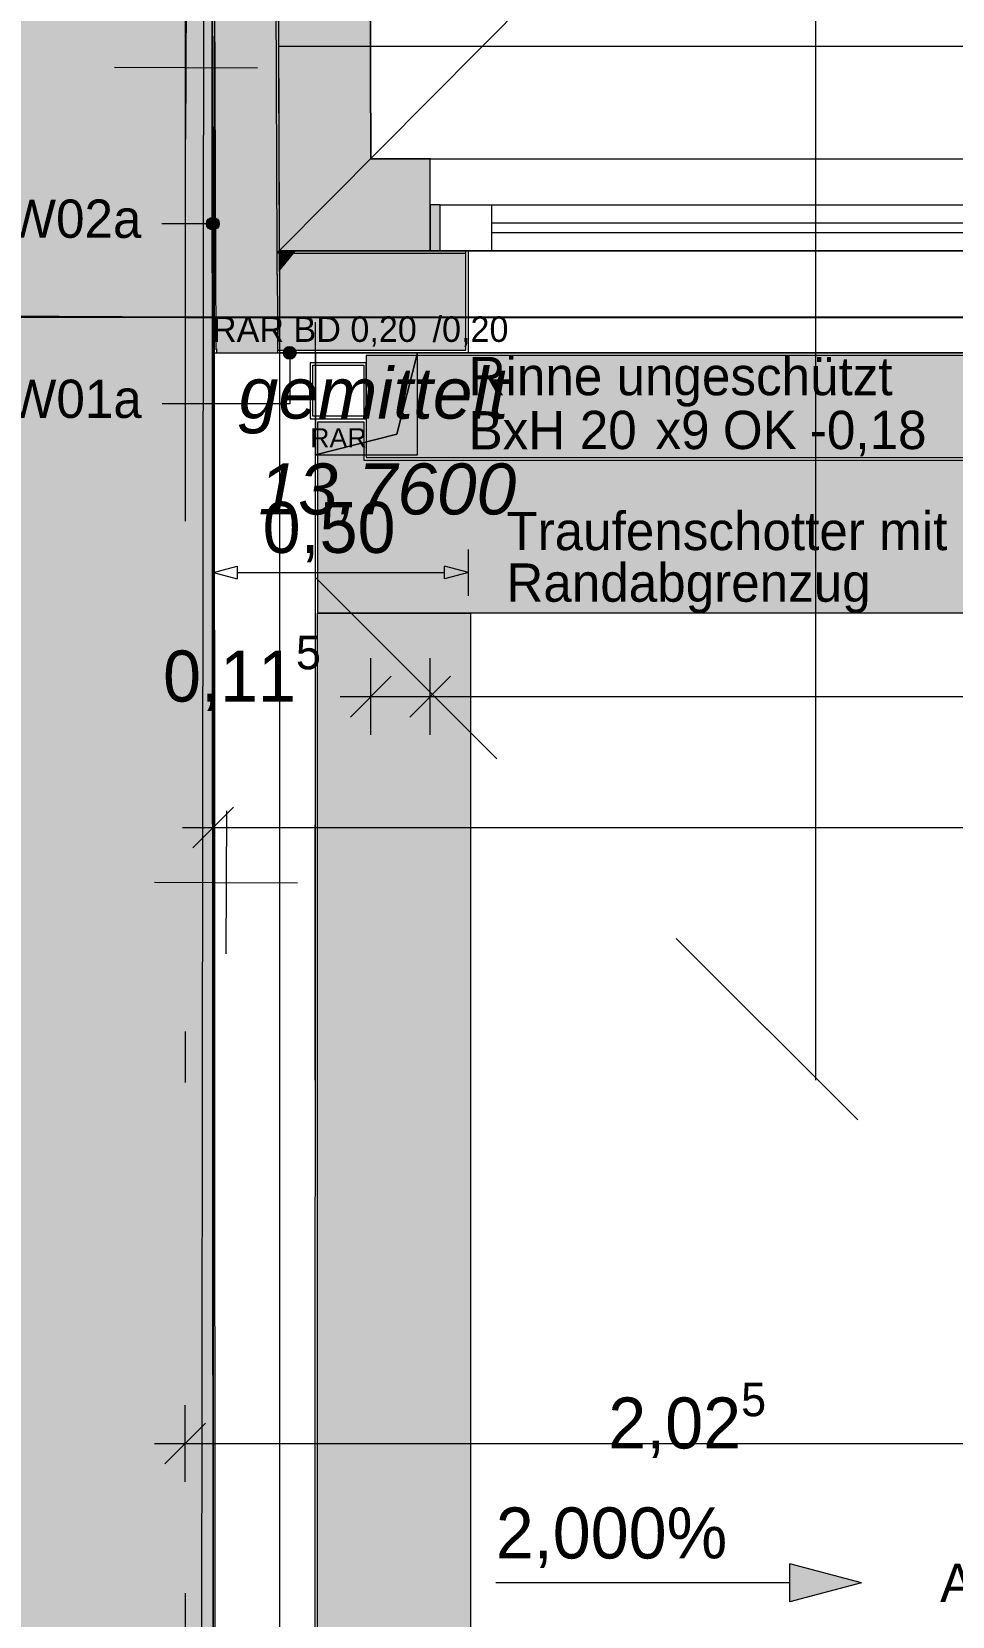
# Model space of a CAD drawing. Header units: metres. Extents: x -3.9 to 83, y -38 to 6.2.
# Drawn here: x -0.301 to 1.503, y -17.546 to -14.441 of the extents above; entities that cross this region are included whole.
import ezdxf

# ---------------------------------------------------------------- set-up
doc = ezdxf.new("R2010")
doc.units = ezdxf.units.M
doc.header["$MEASUREMENT"] = 0
doc.set_wipeout_variables(frame=1)
for name, pattern in [('Achse', [0.004, 0.002, -0.001, 0, -0.001]), ('Baufluchtlinie', [0.013, 0.008, -0.005]), ('Schnittlinie', [0.006, 0.003, -0.0015, 0, -0.0015]), ('Untersicht', [0.001, 0.0005, -0.0005]), ('Wipeout_Contour', [1, 0, -1])]:
    doc.linetypes.add(name, pattern=pattern)
for name, color, linetype in [('0._EG PP_2_000 Achsraster', 7, 'Continuous'), ('0._EG PP_2_110 Wand Aussen', 7, 'Continuous'), ('0._EG PP_2_210 Decke', 7, 'Continuous'), ('0._EG PP_2_220 Bodenaufbau', 7, 'Continuous'), ('0._EG PP_2_221 Bodenaufbau - Abdichtung', 7, 'Continuous'), ('0._EG PP_2_221 Bodenaufbau - Terrassenbelag', 7, 'Continuous'), ('0._EG PP_2_270 Deckendurchbruchsymbol', 7, 'Continuous'), ('0._EG PP_2_611 Entwässerung', 7, 'Continuous'), ('0._EG PP_2_725 Nachbarbebauung', 7, 'Continuous'), ('0._EG PP_2_851 Marker Schnitt', 7, 'Continuous'), ('0._EG PP_2_910 Allgemein Lageplan Höhen', 7, 'Continuous'), ('0._EG PP_2_915 Allgemein Beschriftung.x', 7, 'Continuous'), ('0._EG PP_2_950 Polierplan Bemaßung', 7, 'Continuous'), ('0._EG PP_2_955 Polierplan Beschriftung', 7, 'Continuous'), ('0._EG PP_2_970 Brandschutz', 7, 'Continuous'), ('0._EG PP_2_Bauwerke_Gebäude - Haus Signatur.verm', 7, 'Continuous'), ('0._EG PP_2_Bauwerke_Gebäude - Haus.verm', 7, 'Continuous'), ('0._EG PP_2_Gelände_Geländepunkt.verm', 7, 'Continuous'), ('0._EG PP_2_Kataster Grenzen_Grundstücksgrenze.verm', 7, 'Continuous'), ('0._EG PP_2_Neubau_840 Baulinien', 7, 'Continuous')]:
    doc.layers.add(name, color=color, linetype=linetype)
doc.styles.add('ERSTELLTER_STIL_2', font='')
doc.styles.add('ERSTELLTER_STIL_3', font='arialbi.ttf')
doc.styles.add('ERSTELLTER_STIL_6', font='arial.ttf')
doc.styles.get('ERSTELLTER_STIL_2').set_extended_font_data('Eurostile')
doc.linetypes.add('Grenze Grundstück', pattern='A,0,[1,415_260415_PP_VA_1_3 0 EG1.Shx,S=0.00031746,R=0,X=0,Y=0],-0.04,0', length=0.04)

msp = doc.modelspace()

# ---------------------------------------------------------------- hatches: boundary and pattern name
at = {"layer": '0._EG PP_2_110 Wand Aussen', "linetype": 'Continuous', "lineweight": 0, "true_color": 0x373737}
for points in [[(0.1845, -14.87), (0.1319, -0.5295), (0.1269, -0.5295), (0.1795, -14.87)], [(0.1845, -14.875), (0.1845, -14.87), (0.1795, -14.87), (0.1795, -14.875)], [(0.2136, -14.875), (0.2177, -14.87), (0.1845, -14.87), (0.1845, -14.875)], [(0.2136, -14.875), (0.55, -14.875), (0.55, -14.87), (0.2177, -14.87)]]:
    msp.add_hatch(color=250, dxfattribs=at).paths.add_polyline_path(points)
at = {"layer": '0._EG PP_2_110 Wand Aussen', "linetype": 'Continuous', "lineweight": 13, "true_color": 0x3f7f02}
for points in [[(0.3639, -14.69), (0.3119, -0.5289), (0.1319, -0.5295), (0.1839, -14.69)], [(0.3639, -14.69), (0.1839, -14.69), (0.1845, -14.87), (0.2177, -14.87)], [(0.3639, -14.69), (0.2177, -14.87), (0.3645, -14.87)], [(0.3639, -14.69), (0.3645, -14.87), (0.48, -14.87), (0.48, -14.78), (0.48, -14.69)]]:
    msp.add_hatch(color=76, dxfattribs=at).paths.add_polyline_path(points)
at = {"layer": '0._EG PP_2_110 Wand Aussen', "linetype": 'Continuous', "lineweight": 13, "true_color": 0xff6400}
for points in [[(0.5, -14.78), (0.48, -14.78), (0.48, -14.87), (0.5, -14.87)], [(0.1795, -14.875), (0.1797, -14.9168), (0.1847, -14.9106), (0.1845, -14.875)], [(0.2136, -14.875), (0.1804, -14.9159), (0.1807, -15), (0.55, -15), (0.55, -14.875)], [(0.1845, -14.875), (0.1847, -14.9106), (0.2136, -14.875)], [(0.1804, -14.9159), (0.1121, -15), (0.1807, -15)]]:
    msp.add_hatch(color=30, dxfattribs=at).paths.add_polyline_path(points)
at = {"layer": '0._EG PP_2_611 Entwässerung', "linetype": 'Continuous', "lineweight": 13, "true_color": 0x89cdad}
msp.add_hatch(color=123, dxfattribs=at).paths.add_polyline_path([(0.355, -15.275), (3.155, -15.275), (3.155, -15.075), (0.355, -15.075)])
at = {"layer": '0._EG PP_2_915 Allgemein Beschriftung.x', "linetype": 'Continuous', "lineweight": 0, "true_color": 0x000000}
msp.add_hatch(color=18, dxfattribs=at).paths.add_polyline_path([(0.0418, -14.8171), (0.0428, -14.8219), (0.0455, -14.8259), (0.0495, -14.8286), (0.0543, -14.8296), (0.0591, -14.8286), (0.0632, -14.8259), (0.0659, -14.8219), (0.0668, -14.8171), (0.0659, -14.8123), (0.0632, -14.8082), (0.0591, -14.8055), (0.0543, -14.8046), (0.0495, -14.8055), (0.0455, -14.8082), (0.0428, -14.8123)])
at = {"layer": '0._EG PP_2_950 Polierplan Bemaßung', "linetype": 'Continuous', "lineweight": 13, "true_color": 0x6c6cff}
msp.add_hatch(color=171, dxfattribs=at).paths.add_polyline_path([(1.325, -17.48), (1.185, -17.4425), (1.185, -17.5175)])
at = {"layer": '0._EG PP_2_Bauwerke_Gebäude - Haus Signatur.verm', "linetype": 'Continuous', "lineweight": 13}
msp.add_hatch(color=254, dxfattribs=at).paths.add_polyline_path([(-3.466, -2.7985), (-0.3838, -2.8358), (-0.3616, -12.2333), (-0.3762, -24.4167), (0.0238, -24.4171), (0.0384, -12.233), (0.0153, -2.4407), (-3.4611, -2.3985)])

# ---------------------------------------------------------------- linework, layer by layer
at = {"layer": '0._EG PP_2_000 Achsraster', "color": 5, "linetype": 'Achse', "lineweight": 0, "ltscale": 1000}
for p, q in [((0, 3), (0, -36)), ((-1.5, -15), (21, -15))]:
    msp.add_line(p, q, dxfattribs=at)
at = {"layer": '0._EG PP_2_110 Wand Aussen', "color": 7, "linetype": 'Continuous', "lineweight": 13, "ltscale": 1000}
for p, q in [((0.1269, -0.5295), (0.1795, -14.87)), ((0.48, -14.69), (3.03, -14.69)), ((0.5, -14.78), (0.6, -14.78)), ((0.5, -14.87), (0.5, -14.78)), ((0.6, -14.78), (1.9275, -14.78)), ((0.6, -14.78), (0.6, -14.87)), ((0.6, -14.815), (1.9275, -14.815)), ((1.9275, -14.835), (0.6, -14.835)), ((0.1795, -14.87), (0.1795, -14.875)), ((0.6, -14.87), (0.5, -14.87)), ((0.55, -14.87), (0.555, -14.87)), ((0.55, -15.065), (0.55, -14.87)), ((0.55, -14.87), (0.555, -14.87)), ((0.55, -14.87), (0.555, -14.87)), ((0.555, -14.875), (0.555, -14.87)), ((0.555, -14.875), (0.555, -14.87)), ((1.9275, -14.87), (0.6, -14.87)), ((0.1845, -14.875), (0.1795, -14.875)), ((0.1795, -14.875), (0.1797, -14.9168)), ((0.1845, -14.875), (0.1795, -14.875)), ((0.1795, -14.875), (0.1797, -14.9168)), ((0.2136, -14.875), (0.1845, -14.875)), ((0.2136, -14.875), (0.55, -14.875)), ((0.555, -15), (0.555, -14.875)), ((0.555, -15), (0.555, -14.875)), ((0.1804, -14.9159), (0.1807, -15)), ((0.1804, -14.9159), (0.1807, -15)), ((0.555, -15.065), (0.555, -15)), ((0.555, -15.065), (0.555, -15)), ((0.55, -15.07), (0.555, -15.07)), ((0.555, -15.07), (0.555, -15.065)), ((0.555, -15.07), (0.555, -15.065)), ((0.555, -15.07), (2.955, -15.07))]:
    msp.add_line(p, q, dxfattribs=at)
at = {"layer": '0._EG PP_2_110 Wand Aussen', "color": 7, "linetype": 'Continuous', "lineweight": 18, "ltscale": 1000}
for p, q in [((0.1319, -0.5295), (0.1839, -14.69)), ((0.1839, -14.69), (0.1845, -14.87)), ((0.48, -14.78), (0.48, -14.69)), ((0.48, -14.78), (0.48, -14.69)), ((0.48, -14.87), (0.48, -14.78)), ((0.48, -14.87), (0.48, -14.78)), ((0.48, -14.87), (0.48, -14.78)), ((0.2177, -14.87), (0.1845, -14.87)), ((0.2177, -14.87), (0.1845, -14.87)), ((0.2177, -14.87), (0.3645, -14.87)), ((0.2177, -14.87), (0.3645, -14.87)), ((0.3645, -14.87), (0.48, -14.87)), ((0.48, -14.87), (0.55, -14.87)), ((0.48, -14.87), (0.55, -14.87)), ((0.48, -14.87), (0.55, -14.87))]:
    msp.add_line(p, q, dxfattribs=at)
at = {"layer": '0._EG PP_2_110 Wand Aussen', "color": 1, "linetype": 'Baufluchtlinie', "lineweight": 0, "ltscale": 1000}
msp.add_line((0.1807, -15), (0.55, -15), dxfattribs=at)
at = {"layer": '0._EG PP_2_110 Wand Aussen', "color": 7, "linetype": 'Continuous', "lineweight": 18, "ltscale": 1000, "flags": 128}
for points in [[(0.3639, -14.69), (0.3244, -3.915)], [(0.48, -14.69), (0.3639, -14.69)]]:
    msp.add_lwpolyline(points, dxfattribs=at)
at = {"layer": '0._EG PP_2_110 Wand Aussen', "color": 7, "linetype": 'Continuous', "lineweight": 13, "ltscale": 1000, "flags": 128}
msp.add_lwpolyline([(0.5, -14.78), (0.48, -14.78), (0.48, -14.87), (0.5, -14.87)], close=True, dxfattribs=at)
at = {"layer": '0._EG PP_2_110 Wand Aussen', "color": 7, "linetype": 'Continuous', "lineweight": 13, "ltscale": 1000}
for p in [(0.48, -14.69), (0.555, -15.07)]:
    msp.add_point(p, dxfattribs=at)
at = {"layer": '0._EG PP_2_210 Decke', "color": 7, "linetype": 'Continuous', "lineweight": 13, "ltscale": 1000, "true_color": 0xf4f4f4, "flags": 128}
msp.add_lwpolyline([(0.1444, -3.915), (0.1845, -14.87), (15.32, -14.87), (15.32, -6.225), (10.905, -6.225), (10.905, -6.065), (8.925, -6.065), (8.925, -4.045), (8.745, -4.045), (8.745, -3.915), (5.625, -3.915), (0.8144, -3.915)], close=True, dxfattribs=at)
at = {"layer": '0._EG PP_2_210 Decke', "color": 8, "linetype": 'Continuous', "lineweight": 13, "ltscale": 1000, "flags": 128}
msp.add_lwpolyline([(0.1831, -14.47), (0.185, -14.9998), (0.185, -21.895), (3.305, -21.895), (3.305, -22.165), (4.905, -22.165), (4.905, -24.32), (7.875, -24.32), (7.875, -23.85), (9.87, -23.85), (9.87, -24.32), (13.0067, -24.32), (12.9484, -23.92), (12.865, -23.92), (12.865, -21.895), (18.7604, -21.895), (18.7621, -21.495), (18.7694, -20.4274), (14.6603, -20.4274), (15.32, -17.3819), (15.32, -14.87), (15.32, -14.47)], close=True, dxfattribs=at)
at = {"layer": '0._EG PP_2_220 Bodenaufbau', "color": 7, "linetype": 'Continuous', "lineweight": 13, "ltscale": 1000, "true_color": 0xf4f4f4, "flags": 128}
for points in [[(0.3244, -3.915), (0.3639, -14.69), (13.56, -14.69), (13.56, -8.775), (6.835, -8.775), (6.835, -6.225), (6.415, -6.225), (6.415, -3.915)], [(0.1853, -15.07), (0.185, -14.9998), (0.185, -21.365), (5.435, -21.365), (5.435, -23.79), (7.875, -23.79), (7.875, -23.85), (9.875, -23.85), (9.875, -23.79), (10.035, -23.79), (10.035, -23.68), (10.94, -23.68), (10.94, -23.79), (12.335, -23.79), (12.335, -21.365), (18.463, -21.365), (18.4871, -17.7847), (14.9872, -17.7847), (15.08, -17.3563), (15.08, -14.87), (13.61, -14.87), (13.61, -15.07)]]:
    msp.add_lwpolyline(points, close=True, dxfattribs=at)
at = {"layer": '0._EG PP_2_221 Bodenaufbau - Abdichtung', "color": 171, "linetype": 'Untersicht', "lineweight": 13, "ltscale": 1000, "true_color": 0x6c6cff, "flags": 128}
msp.add_lwpolyline([(0.2553, -14.87), (4.435, -14.87)], dxfattribs=at)
at = {"layer": '0._EG PP_2_221 Bodenaufbau - Terrassenbelag', "color": 7, "linetype": 'Continuous', "lineweight": 18, "ltscale": 1000, "flags": 128}
for points in [[(0.35, -15.205), (0.35, -15.28)], [(0.35, -15.28), (1.955, -15.28)], [(0.5591, -15.58), (0.5591, -20.99)]]:
    msp.add_lwpolyline(points, dxfattribs=at)
at = {"layer": '0._EG PP_2_611 Entwässerung', "color": 8, "linetype": 'Continuous', "lineweight": 13, "ltscale": 1000, "flags": 128}
msp.add_lwpolyline([(0.355, -15.275), (3.155, -15.275), (3.155, -15.075), (0.355, -15.075)], close=True, dxfattribs=at)
at = {"layer": '0._EG PP_2_851 Marker Schnitt', "color": 7, "linetype": 'Schnittlinie', "lineweight": 13, "ltscale": 1000}
msp.add_line((1.235, 4.805), (1.235, -18.6375), dxfattribs=at)
at = {"layer": '0._EG PP_2_910 Allgemein Lageplan Höhen', "color": 7, "linetype": 'Continuous', "lineweight": 13, "ltscale": 1000}
for p, q in [((0.055, -15.05), (0.055, -14.95)), ((0.005, -15), (0.105, -15))]:
    msp.add_line(p, q, dxfattribs=at)
at = {"layer": '0._EG PP_2_915 Allgemein Beschriftung.x', "color": 7, "linetype": 'Continuous', "lineweight": 13, "ltscale": 1000}
for p, q in [((0.0043, -14.8171), (-0.0457, -14.8171)), ((0.0418, -14.8171), (0.0043, -14.8171))]:
    msp.add_line(p, q, dxfattribs=at)
msp.add_circle((0.0543, -14.8171), 0.0125, dxfattribs=at)
at = {"layer": '0._EG PP_2_950 Polierplan Bemaßung', "color": 76, "linetype": 'Continuous', "lineweight": 13, "ltscale": 1000, "true_color": 0x3f7f02}
for p, q in [((0.1845, -14.87), (8.925, -6.065)), ((0.3639, -15.8186), (0.3639, -15.6686)), ((0.48, -15.8186), (0.48, -15.6686)), ((0.4039, -15.7036), (0.3239, -15.7836)), ((0.52, -15.7036), (0.44, -15.7836)), ((0.3039, -15.7436), (0.3639, -15.7436)), ((0.3639, -15.7436), (0.48, -15.7436)), ((0.48, -15.7436), (3.03, -15.7436))]:
    msp.add_line(p, q, dxfattribs=at)
at = {"layer": '0._EG PP_2_950 Polierplan Bemaßung', "color": 6, "linetype": 'Continuous', "lineweight": 13, "ltscale": 1000, "true_color": 0xfb02fe}
for p, q in [((0, -17.282), (0, -17.132)), ((-0.06, -17.207), (0, -17.207))]:
    msp.add_line(p, q, dxfattribs=at)
at = {"layer": '0._EG PP_2_950 Polierplan Bemaßung', "color": 171, "linetype": 'Continuous', "lineweight": 13, "ltscale": 1000, "true_color": 0x6c6cff}
for p, q in [((1.185, -17.5175), (1.185, -17.4425)), ((1.325, -17.48), (1.185, -17.4425)), ((1.125, -17.48), (0.6087, -17.48)), ((1.185, -17.48), (1.125, -17.48)), ((1.325, -17.48), (1.185, -17.5175))]:
    msp.add_line(p, q, dxfattribs=at)
at = {"layer": '0._EG PP_2_970 Brandschutz', "color": 16, "linetype": 'Continuous', "lineweight": 13, "ltscale": 1000, "true_color": 0x7e0000}
for p, q in [((0.555, -15.5459), (0.555, -15.4553)), ((0.5083, -15.5131), (0.5083, -15.4881)), ((0.555, -15.5006), (0.5083, -15.4881)), ((0.555, -15.5006), (0.5083, -15.5131))]:
    msp.add_line(p, q, dxfattribs=at)
at = {"layer": '0._EG PP_2_Bauwerke_Gebäude - Haus.verm', "color": 9, "linetype": 'Continuous', "lineweight": 13, "ltscale": 1000}
msp.add_line((0.0366, -13.8647), (0.0318, -17.8986), dxfattribs=at)
at = {"layer": '0._EG PP_2_Gelände_Geländepunkt.verm', "color": 8, "linetype": 'Continuous', "lineweight": 0, "ltscale": 1000}
for p, q in [((0.0021, -14.3712), (0.0008, -14.6512)), ((-0.1385, -14.5106), (0.1415, -14.5118))]:
    msp.add_line(p, q, dxfattribs=at)
at = {"layer": '0._EG PP_2_Neubau_840 Baulinien', "color": 1, "linetype": 'Baufluchtlinie', "lineweight": 25, "ltscale": 1000, "true_color": 0xfb0106, "flags": 128}
msp.add_lwpolyline([(-3.9335, -14.9777), (0, -15), (18.9876, -15.0005), (22.8486, -15.0037)], dxfattribs=at)

# ---------------------------------------------------------------- texts
at = {"layer": '0._EG PP_2_915 Allgemein Beschriftung.x', "color": 7, "linetype": 'Continuous', "lineweight": 13, "char_height": 0.075, "attachment_point": 4, "style": 'ERSTELLTER_STIL_2'}
for s, insert in [('\\A1;{\\pql;\\fEurostile|b0|i0|c0|p0;\\W1.000000;AW02a}', (-0.4144, -14.8077)), ('\\A1;{\\pql;\\fEurostile|b0|i0|c0|p0;\\W1.000000;AW01a}', (-0.4137, -15.1606))]:
    msp.add_mtext(s, dxfattribs=dict(at, insert=insert))
at = {"layer": '0._EG PP_2_950 Polierplan Bemaßung', "color": 6, "linetype": 'Continuous', "lineweight": 13, "true_color": 0xfb02fe, "insert": (0.829, -17.246), "char_height": 0.1, "attachment_point": 7, "style": 'ERSTELLTER_STIL_2'}
msp.add_mtext('\\A1;{\\pql;\\fEurostile|b0|i0|c0|p0;\\W1.000000;2,02\\fEurostile|b0|i0|c0|p0;\\W1.000000;\\A1{\\H.66x;\\S5^  ;}}', dxfattribs=at)
at = {"layer": '0._EG PP_2_950 Polierplan Bemaßung', "color": 171, "linetype": 'Continuous', "lineweight": 13, "true_color": 0x6c6cff, "insert": (0.6087, -17.4509), "char_height": 0.1, "attachment_point": 7, "style": 'ERSTELLTER_STIL_2'}
msp.add_mtext('\\A1;{\\pql;\\fEurostile|b0|i0|c0|p0;\\W1.000000;2,000\\fEurostile|b0|i0|c0|p0;\\W1.000000;%}', dxfattribs=at)
at = {"layer": '0._EG PP_2_955 Polierplan Beschriftung', "color": 7, "linetype": 'Continuous', "lineweight": 13, "char_height": 0.075, "attachment_point": 1, "style": 'ERSTELLTER_STIL_2'}
for s, insert in [('\\A1;{\\pql;\\fEurostile|b0|i0|c0|p0;\\W1.000000;Rinne ungeschützt\\fEurostile|b0|i0|c0|p0;\\W1.000000;  }', (0.5553, -15.0781)), ('\\A1;{\\pql;\\pt0,1;\\fEurostile|b0|i0|c0|p0;\\W1.000000;20\\fEurostile|b0|i0|c0|p0;\\W1.000000;\\A1{\\H.66x;\\S^  ;}\\fEurostile|b0|i0|c0|p0;\\W1.000000;\\fEurostile|b0|i0|c0|p0;\\W1.000000;\\A1{\\H.66x;\\S^  ;}\\fEurostile|b0|i0|c0|p0;\\W1.000000;x\\fEurostile|b0|i0|c0|p0;\\W1.000000;\\fEurostile|b0|i0|c0|p0;\\W1.000000;\\fEurostile|b0|i0|c0|p0;\\W1.000000;\\fEurostile|b0|i0|c0|p0;\\W1.000000;\\fEurostile|b0|i0|c0|p0;\\W1.000000;9\\fEurostile|b0|i0|c0|p0;\\W1.000000;\\A1{\\H.66x;\\S^  ;}\\fEurostile|b0|i0|c0|p0;\\W1.000000;\\fEurostile|b0|i0|c0|p0;\\W1.000000;\\A1{\\H.66x;\\S^  ;}\\fEurostile|b0|i0|c0|p0;\\W1.000000;\\fEurostile|b0|i0|c0|p0;\\W1.000000;\\fEurostile|b0|i0|c0|p0;\\W1.000000;\\fEurostile|b0|i0|c0|p0;\\W1.000000;\\fEurostile|b0|i0|c0|p0;\\W1.000000;\\fEurostile|b0|i0|c0|p0;\\W1.000000;\\fEurostile|b0|i0|c0|p0;\\W1.000000;\\A1{\\H.66x;\\S^  ;}\\fEurostile|b0|i0|c0|p0;\\W1.000000;\\fEurostile|b0|i0|c0|p0;\\W1.000000;\\A1{\\H.66x;\\S^  ;}\\fEurostile|b0|i0|c0|p0;\\W1.000000;\\fEurostile|b0|i0|c0|p0;\\W1.000000;\\fEurostile|b0|i0|c0|p0;\\W1.000000;\\fEurostile|b0|i0|c0|p0;\\W1.000000;\\fEurostile|b0|i0|c0|p0;\\W1.000000;\\fEurostile|b0|i0|c0|p0;\\W1.000000;\\fEurostile|b0|i0|c0|p0;\\W1.000000;\\A1{\\H.66x;\\S^  ;}\\fEurostile|b0|i0|c0|p0;\\W1.000000;\\fEurostile|b0|i0|c0|p0;\\W1.000000;\\A1{\\H.66x;\\S^  ;}\\fEurostile|b0|i0|c0|p0;\\W1.000000;\\fEurostile|b0|i0|c0|p0;\\W1.000000;\\fEurostile|b0|i0|c0|p0;\\W1.000000;\\fEurostile|b0|i0|c0|p0;\\W1.000000;\\fEurostile|b0|i0|c0|p0;\\W1.000000;\\fEurostile|b0|i0|c0|p0;\\W1.000000;\\fEurostile|b0|i0|c0|p0;\\W1.000000;\\A1{\\H.66x;\\S^  ;}\\fEurostile|b0|i0|c0|p0;\\W1.000000;\\fEurostile|b0|i0|c0|p0;\\W1.000000;\\A1{\\H.66x;\\S^  ;}\\fEurostile|b0|i0|c0|p0;\\W1.000000;\\fEurostile|b0|i0|c0|p0;\\W1.000000;\\fEurostile|b0|i0|c0|p0;\\W1.000000;\\fEurostile|b0|i0|c0|p0;\\W1.000000;\\fEurostile|b0|i0|c0|p0;\\W1.000000;\\fEurostile|b0|i0|c0|p0;\\W1.000000;\\fEurostile|b0|i0|c0|p0;\\W1.000000;\\A1{\\H.66x;\\S^  ;}\\fEurostile|b0|i0|c0|p0;\\W1.000000;}', (0.7732, -15.1836)), ('\\A1;{\\pql;\\pt0,1;\\fEurostile|b0|i0|c0|p0;\\W1.000000; OK }', (1.0256, -15.1836)), ('\\A1;{\\pql;\\pt0,1;\\fEurostile|b0|i0|c0|p0;\\W1.000000;-0,18\\fEurostile|b0|i0|c0|p0;\\W1.000000;\\A1{\\H.66x;\\S^  ;}\\fEurostile|b0|i0|c0|p0;\\W1.000000;\\fEurostile|b0|i0|c0|p0;\\W1.000000;\\A1{\\H.66x;\\S^  ;}\\fEurostile|b0|i0|c0|p0;\\W1.000000;\\fEurostile|b0|i0|c0|p0;\\W1.000000;\\fEurostile|b0|i0|c0|p0;\\W1.000000;\\fEurostile|b0|i0|c0|p0;\\W1.000000;\\fEurostile|b0|i0|c0|p0;\\W1.000000;\\fEurostile|b0|i0|c0|p0;\\W1.000000;\\fEurostile|b0|i0|c0|p0;\\W1.000000;\\A1{\\H.66x;\\S^  ;}\\fEurostile|b0|i0|c0|p0;\\W1.000000;\\fEurostile|b0|i0|c0|p0;\\W1.000000;\\A1{\\H.66x;\\S^  ;}\\fEurostile|b0|i0|c0|p0;\\W1.000000;\\fEurostile|b0|i0|c0|p0;\\W1.000000;\\fEurostile|b0|i0|c0|p0;\\W1.000000;\\fEurostile|b0|i0|c0|p0;\\W1.000000;\\fEurostile|b0|i0|c0|p0;\\W1.000000;\\fEurostile|b0|i0|c0|p0;\\W1.000000;\\fEurostile|b0|i0|c0|p0;\\W1.000000;\\A1{\\H.66x;\\S^  ;}\\fEurostile|b0|i0|c0|p0;\\W1.000000;\\fEurostile|b0|i0|c0|p0;\\W1.000000;\\A1{\\H.66x;\\S^  ;}\\fEurostile|b0|i0|c0|p0;\\W1.000000;\\fEurostile|b0|i0|c0|p0;\\W1.000000;\\fEurostile|b0|i0|c0|p0;\\W1.000000;\\fEurostile|b0|i0|c0|p0;\\W1.000000;\\fEurostile|b0|i0|c0|p0;\\W1.000000;\\fEurostile|b0|i0|c0|p0;\\W1.000000;\\fEurostile|b0|i0|c0|p0;\\W1.000000;\\A1{\\H.66x;\\S^  ;}\\fEurostile|b0|i0|c0|p0;\\W1.000000;\\fEurostile|b0|i0|c0|p0;\\W1.000000;\\fEurostile|b0|i0|c0|p0;\\W1.000000;\\fEurostile|b0|i0|c0|p0;\\W1.000000;\\fEurostile|b0|i0|c0|p0;\\W1.000000;\\fEurostile|b0|i0|c0|p0;\\W1.000000;\\fEurostile|b0|i0|c0|p0;\\W1.000000;\\fEurostile|b0|i0|c0|p0;\\W1.000000;\\fEurostile|b0|i0|c0|p0;\\W1.000000;\\fEurostile|b0|i0|c0|p0;\\W1.000000;\\fEurostile|b0|i0|c0|p0;\\W1.000000;\\fEurostile|b0|i0|c0|p0;\\W1.000000;\\fEurostile|b0|i0|c0|p0;\\W1.000000;\\fEurostile|b0|i0|c0|p0;\\W1.000000;\\fEurostile|b0|i0|c0|p0;\\W1.000000;\\fEurostile|b0|i0|c0|p0;\\W1.000000;\\fEurostile|b0|i0|c0|p0;\\W1.000000;\\fEurostile|b0|i0|c0|p0;\\W1.000000;\\fEurostile|b0|i0|c0|p0;\\W1.000000;}', (1.224, -15.1836)), ('\\A1;{\\pql;\\pt0,1;\\fEurostile|b0|i0|c0|p0;\\W1.000000;BxH }', (0.5553, -15.1843)), ('\\A1;{\\pql;\\fEurostile|b0|i0|c0|p0;\\W1.000000;Ablauf mit Rost\\fEurostile|b0|i0|c0|p0;\\W1.000000;  }', (1.4793, -17.4423))]:
    msp.add_mtext(s, dxfattribs=dict(at, insert=insert))
at = {"layer": '0._EG PP_2_955 Polierplan Beschriftung', "color": 7, "linetype": 'Continuous', "lineweight": 13, "insert": (0.6294, -15.5803), "char_height": 0.075, "width": 0.956541, "attachment_point": 7, "line_spacing_factor": 0.808775, "style": 'ERSTELLTER_STIL_2'}
msp.add_mtext('\\A1;{\\pql;\\fEurostile|b0|i0|c0|p0;\\W1.000000;Traufenschotter mit Randabgrenzug\\fEurostile|b0|i0|c0|p0;\\W1.000000;  }', dxfattribs=at)

# ---------------------------------------------------------------- next in the draw order: wipeouts: each hides what was drawn before it
at = {"color": 254, "linetype": 'Wipeout_Contour', "lineweight": 0, "ltscale": 131.397357}
msp.add_wipeout([(0.0553, -15.07), (0.0541, -21.295), (0.2541, -21.295), (0.2552, -15.1994), (0.245, -15.1994), (0.245, -15.0894), (0.2553, -15.0894), (0.2553, -15.07)], dxfattribs=at).dxf.layer = '0._EG PP_2_110 Wand Aussen'

# ---------------------------------------------------------------- next in the draw order: hatches: boundary and pattern name
at = {"layer": '0._EG PP_2_110 Wand Aussen', "linetype": 'Continuous', "lineweight": 13, "true_color": 0xff6400}
for points in [[(0.0069, -0.53), (0.0602, -15.0639), (0.1797, -14.9168), (0.1269, -0.5295)], [(0.1807, -15), (0.1121, -15), (0.0613, -15.0625), (0.0614, -15.065), (0.1809, -15.065)], [(0.1807, -15), (0.1809, -15.065), (0.55, -15.065), (0.55, -15)], [(0.1809, -15.065), (0.0614, -15.065), (0.0614, -15.07), (0.1809, -15.07)]]:
    msp.add_hatch(color=30, dxfattribs=at).paths.add_polyline_path(points)
at = {"layer": '0._EG PP_2_221 Bodenaufbau - Terrassenbelag', "linetype": 'Continuous', "lineweight": 13, "true_color": 0xaaaaaa}
msp.add_hatch(color=253, dxfattribs=at).paths.add_polyline_path([(0.2591, -15.58), (0.2591, -21.29), (4.82, -21.29), (4.82, -21.16), (4.94, -21.16), (4.94, -21.29), (5.435, -21.29), (5.435, -20.99), (0.5591, -20.99), (0.5591, -15.58)])
at = {"layer": '0._EG PP_2_725 Nachbarbebauung', "linetype": 'Continuous', "lineweight": 0, "true_color": 0x1f1f1f}
msp.add_hatch(color=250, dxfattribs=at).paths.add_polyline_path([(0.0099, -2.0785), (-3.9335, -2.0676), (-3.9335, -23.1322), (-0.1266, -23.2195), (0.059, -23.2207), (0.0528, -14.1947), (0.0564, -12.2031)])
at = {"layer": '0._EG PP_2_915 Allgemein Beschriftung.x', "linetype": 'Continuous', "lineweight": 0, "true_color": 0x000000}
msp.add_hatch(color=18, dxfattribs=at).paths.add_polyline_path([(0.1925, -15.07), (0.1935, -15.0748), (0.1962, -15.0788), (0.2002, -15.0815), (0.205, -15.0825), (0.2098, -15.0815), (0.2138, -15.0788), (0.2165, -15.0748), (0.2175, -15.07), (0.2165, -15.0652), (0.2138, -15.0612), (0.2098, -15.0585), (0.205, -15.0575), (0.2002, -15.0585), (0.1962, -15.0612), (0.1935, -15.0652)])

# ---------------------------------------------------------------- next in the draw order: linework, layer by layer
at = {"layer": '0._EG PP_2_110 Wand Aussen', "color": 7, "linetype": 'Continuous', "lineweight": 13, "ltscale": 1000}
for p, q in [((0.0069, -0.53), (0.0602, -15.0639)), ((0.1807, -15), (0.1809, -15.065)), ((0.1807, -15), (0.1809, -15.065)), ((0.0613, -15.0625), (0.0614, -15.065)), ((0.0614, -15.065), (0.0614, -15.07)), ((0.1809, -15.065), (0.1809, -15.07)), ((0.1809, -15.065), (0.55, -15.065)), ((0.1809, -15.065), (0.1809, -15.07))]:
    msp.add_line(p, q, dxfattribs=at)
at = {"layer": '0._EG PP_2_110 Wand Aussen', "color": 7, "linetype": 'Continuous', "lineweight": 13, "ltscale": 1000, "flags": 128}
for points in [[(0.0019, -0.53), (0.0553, -15.07)], [(0.0553, -15.07), (0.0603, -15.07)], [(0.0603, -15.07), (0.1803, -15.07)], [(0.1803, -15.07), (0.55, -15.07)]]:
    msp.add_lwpolyline(points, dxfattribs=at)
at = {"layer": '0._EG PP_2_110 Wand Aussen', "color": 7, "linetype": 'Continuous', "lineweight": 18, "ltscale": 1000, "flags": 128}
for points in [[(0.0553, -15.07), (0.0541, -21.295)], [(0.0553, -15.07), (0.2553, -15.07)]]:
    msp.add_lwpolyline(points, dxfattribs=at)
at = {"layer": '0._EG PP_2_221 Bodenaufbau - Abdichtung', "color": 171, "linetype": 'Untersicht', "lineweight": 13, "ltscale": 1000, "true_color": 0x6c6cff, "flags": 128}
for points in [[(0.2541, -21.495), (0.2552, -15.5102)], [(2.025, -17.28), (0.2552, -15.5102)], [(0.2552, -15.5102), (2.025, -17.28)]]:
    msp.add_lwpolyline(points, dxfattribs=at)
at = {"layer": '0._EG PP_2_221 Bodenaufbau - Terrassenbelag', "color": 7, "linetype": 'Continuous', "lineweight": 18, "ltscale": 1000, "flags": 128}
for points in [[(0.2591, -21.29), (0.2591, -15.58)], [(0.2591, -15.58), (0.5591, -15.58)], [(1.955, -15.58), (0.2603, -15.58)]]:
    msp.add_lwpolyline(points, dxfattribs=at)
at = {"layer": '0._EG PP_2_725 Nachbarbebauung', "color": 8, "linetype": 'Continuous', "lineweight": 13, "ltscale": 1000, "flags": 128}
msp.add_lwpolyline([(-3.9335, -23.1322), (-0.1266, -23.2195), (0.059, -23.2207), (0.0528, -14.1947), (0.0564, -12.2031), (0.0099, -2.0785), (-3.9335, -2.0676)], dxfattribs=at)
at = {"layer": '0._EG PP_2_915 Allgemein Beschriftung.x', "color": 7, "linetype": 'Continuous', "lineweight": 13, "ltscale": 1000}
for p, q in [((0.205, -15.0825), (0.205, -15.17)), ((0.205, -15.17), (-0.045, -15.17))]:
    msp.add_line(p, q, dxfattribs=at)
msp.add_circle((0.205, -15.07), 0.0125, dxfattribs=at)
at = {"layer": '0._EG PP_2_950 Polierplan Bemaßung', "color": 1, "linetype": 'Continuous', "lineweight": 13, "ltscale": 1000, "true_color": 0xfb0106}
for p, q in [((0.055, -16.075), (0.055, -15.925)), ((0.095, -15.96), (0.015, -16.04)), ((-0.005, -16), (0.055, -16)), ((0.055, -16), (18.935, -16))]:
    msp.add_line(p, q, dxfattribs=at)
at = {"layer": '0._EG PP_2_950 Polierplan Bemaßung', "color": 6, "linetype": 'Continuous', "lineweight": 13, "ltscale": 1000, "true_color": 0xfb02fe}
for p, q in [((0.04, -17.167), (-0.04, -17.247)), ((0, -17.207), (2.025, -17.207))]:
    msp.add_line(p, q, dxfattribs=at)
at = {"layer": '0._EG PP_2_970 Brandschutz', "color": 16, "linetype": 'Continuous', "lineweight": 13, "ltscale": 1000, "true_color": 0x7e0000}
for p, q in [((0.0553, -15.5459), (0.0553, -15.4553)), ((0.0553, -15.5006), (0.1019, -15.4881)), ((0.1019, -15.4881), (0.1019, -15.5131)), ((0.0553, -15.5006), (0.1019, -15.5131)), ((0.1019, -15.5006), (0.5083, -15.5006))]:
    msp.add_line(p, q, dxfattribs=at)
at = {"layer": '0._EG PP_2_Gelände_Geländepunkt.verm', "color": 8, "linetype": 'Continuous', "lineweight": 0, "ltscale": 1000}
for p, q in [((0.0809, -15.9677), (0.0797, -16.2477)), ((-0.0597, -16.107), (0.2203, -16.1083))]:
    msp.add_line(p, q, dxfattribs=at)
at = {"layer": '0._EG PP_2_Kataster Grenzen_Grundstücksgrenze.verm', "color": 96, "linetype": 'Continuous', "lineweight": 13, "ltscale": 1000, "true_color": 0x007e00}
msp.add_line((0.0664, -33.9269), (0.0527, -14.1433), dxfattribs=at)

# ---------------------------------------------------------------- next in the draw order: texts
at = {"layer": '0._EG PP_2_270 Deckendurchbruchsymbol', "color": 1, "linetype": 'Continuous', "lineweight": 0, "insert": (0.3553, -15.0632), "char_height": 0.05, "attachment_point": 8, "style": 'ERSTELLTER_STIL_2'}
msp.add_mtext('\\A1;{\\pqc;\\pt0;\\fEurostile|b0|i0|c0|p0;\\W1.000000;RAR BD 0,20\\fEurostile|b0|i0|c0|p0;\\W1.000000;\\A1{\\H.66x;\\S^  ;}\\fEurostile|b0|i0|c0|p0;\\W1.000000; /0,20\\fEurostile|b0|i0|c0|p0;\\W1.000000;\\A1{\\H.66x;\\S^  ;}\\fEurostile|b0|i0|c0|p0;\\W1.000000;\\fEurostile|b0|i0|c0|p0;\\W1.000000;\\A1{\\H.66x;\\S^  ;}}', dxfattribs=at)
at = {"layer": '0._EG PP_2_611 Entwässerung', "color": 171, "linetype": 'Continuous', "lineweight": 13, "true_color": 0x6c6cff, "insert": (0.245, -15.2177), "char_height": 0.0375, "attachment_point": 1, "style": 'ERSTELLTER_STIL_6'}
msp.add_mtext('\\A1;{\\pql;\\fHelvetica|b0|i0|c0|p0;\\W1.000000;RAR}', dxfattribs=at)
at = {"layer": '0._EG PP_2_910 Allgemein Lageplan Höhen', "color": 7, "linetype": 'Continuous', "lineweight": 13, "insert": (0.105, -15.2867), "char_height": 0.1, "attachment_point": 1, "style": 'ERSTELLTER_STIL_3'}
msp.add_mtext('\\A1;{\\pql;\\fArial Italic|b0|i0|c0|p0;\\W1.000000; 13,7600}', dxfattribs=at)
at = {"layer": '0._EG PP_2_950 Polierplan Bemaßung', "color": 76, "linetype": 'Continuous', "lineweight": 13, "true_color": 0x3f7f02, "insert": (-0.0432, -15.7825), "char_height": 0.1, "attachment_point": 7, "style": 'ERSTELLTER_STIL_2'}
msp.add_mtext('\\A1;{\\pql;\\fEurostile|b0|i0|c0|p0;\\W1.000000;0,11\\fEurostile|b0|i0|c0|p0;\\W1.000000;\\A1{\\H.66x;\\S5^  ;}}', dxfattribs=at)
at = {"layer": '0._EG PP_2_970 Brandschutz', "color": 16, "linetype": 'Continuous', "lineweight": 13, "true_color": 0x7e0000, "insert": (0.1519, -15.4806), "char_height": 0.1, "width": 0.306373, "attachment_point": 7, "style": 'ERSTELLTER_STIL_2'}
msp.add_mtext('\\A1;{\\pql;\\fEurostile|b0|i0|c0|p0;\\W1.000000;0,50}', dxfattribs=at)

# ---------------------------------------------------------------- next in the draw order: wipeouts: each hides what was drawn before it
at = {"color": 254, "linetype": 'Wipeout_Contour', "lineweight": 0, "ltscale": 60.61899}
msp.add_wipeout([(0.2553, -15.0944), (0.25, -15.0944), (0.25, -15.1944), (0.2552, -15.1944)], dxfattribs=at).dxf.layer = '0._EG PP_2_110 Wand Aussen'

# ---------------------------------------------------------------- next in the draw order: hatches: boundary and pattern name
at = {"layer": '0._EG PP_2_221 Bodenaufbau - Terrassenbelag', "linetype": 'Continuous', "lineweight": 13, "true_color": 0xaaaaaa}
msp.add_hatch(color=253, dxfattribs=at).paths.add_polyline_path([(0.35, -15.205), (0.2603, -15.205), (0.2603, -15.58), (1.955, -15.58), (1.955, -15.28), (0.35, -15.28)])
at = {"layer": '0._EG PP_2_270 Deckendurchbruchsymbol', "linetype": 'Continuous', "lineweight": 0, "true_color": 0x000000}
msp.add_hatch(color=18, dxfattribs=at).paths.add_polyline_path([(0.2553, -15.27), (0.4553, -15.27), (0.4553, -15.07), (0.4149, -15.2296)])

# ---------------------------------------------------------------- next in the draw order: linework, layer by layer
at = {"layer": '0._EG PP_2_110 Wand Aussen', "color": 7, "linetype": 'Continuous', "lineweight": 18, "ltscale": 1000, "flags": 128}
for points in [[(0.2553, -15.0894), (0.2553, -15.07)], [(0.2552, -15.1944), (0.2553, -15.0944)], [(0.2541, -21.295), (0.2552, -15.1994)]]:
    msp.add_lwpolyline(points, dxfattribs=at)
at = {"layer": '0._EG PP_2_220 Bodenaufbau', "color": 7, "linetype": 'Continuous', "lineweight": 13, "ltscale": 1000, "true_color": 0xf4f4f4, "flags": 128}
msp.add_lwpolyline([(0.1846, -14.87), (0.185, -21.495), (5.305, -21.495), (5.305, -23.92), (7.875, -23.92), (7.875, -23.81), (9.895, -23.81), (9.895, -23.92), (10.085, -23.92), (10.085, -23.68), (10.895, -23.68), (10.895, -23.92), (12.465, -23.92), (12.465, -21.495), (18.4632, -21.495), (18.4737, -19.8717), (14.5965, -19.8717), (15.14, -17.3627), (15.14, -14.87)], close=True, dxfattribs=at)
at = {"layer": '0._EG PP_2_221 Bodenaufbau - Abdichtung', "color": 171, "linetype": 'Untersicht', "lineweight": 13, "ltscale": 1000, "true_color": 0x6c6cff, "flags": 128}
msp.add_lwpolyline([(0.2552, -15.5102), (0.2553, -14.87)], dxfattribs=at)
at = {"layer": '0._EG PP_2_221 Bodenaufbau - Terrassenbelag', "color": 7, "linetype": 'Continuous', "lineweight": 18, "ltscale": 1000, "flags": 128}
for points in [[(0.2603, -15.58), (0.2603, -15.205)], [(0.2603, -15.205), (0.35, -15.205)]]:
    msp.add_lwpolyline(points, dxfattribs=at)
at = {"layer": '0._EG PP_2_270 Deckendurchbruchsymbol', "color": 7, "linetype": 'Continuous', "lineweight": 13, "ltscale": 1000, "flags": 128}
for points in [[(0.4149, -15.2296), (0.4553, -15.07), (0.2553, -15.07), (0.2553, -15.27)], [(0.2553, -15.27), (0.4553, -15.27), (0.4553, -15.07), (0.4149, -15.2296)]]:
    msp.add_lwpolyline(points, close=True, dxfattribs=at)
at = {"layer": '0._EG PP_2_611 Entwässerung', "color": 171, "linetype": 'Continuous', "lineweight": 13, "ltscale": 1000, "true_color": 0x6c6cff, "flags": 128}
for points in [[(0.245, -15.1994), (0.355, -15.1994), (0.355, -15.0894), (0.245, -15.0894)], [(0.25, -15.0944), (0.35, -15.0944), (0.35, -15.1944), (0.25, -15.1944)]]:
    msp.add_lwpolyline(points, close=True, dxfattribs=at)
at = {"layer": '0._EG PP_2_Neubau_840 Baulinien', "color": 76, "linetype": 'Grenze Grundstück', "lineweight": 13, "ltscale": 1000, "true_color": 0x3f7f02, "flags": 128}
msp.add_lwpolyline([(0, -0.0002), (18.985, -0.0012), (18.958, -11.4452), (18.9035, -19.5703), (18.8486, -31.3281), (0.0665, -34.0269), (0.0564, -12.2031)], close=True, dxfattribs=at)

# ---------------------------------------------------------------- next in the draw order: texts
at = {"layer": '0._EG PP_2_910 Allgemein Lageplan Höhen', "color": 7, "linetype": 'Continuous', "lineweight": 13, "insert": (0.105, -15.0989), "char_height": 0.1, "attachment_point": 1, "style": 'ERSTELLTER_STIL_3'}
msp.add_mtext('\\A1;{\\pql;\\fArial Italic|b0|i0|c0|p0;\\W1.000000;gemittelt}', dxfattribs=at)

doc.saveas('drawing.dxf')
